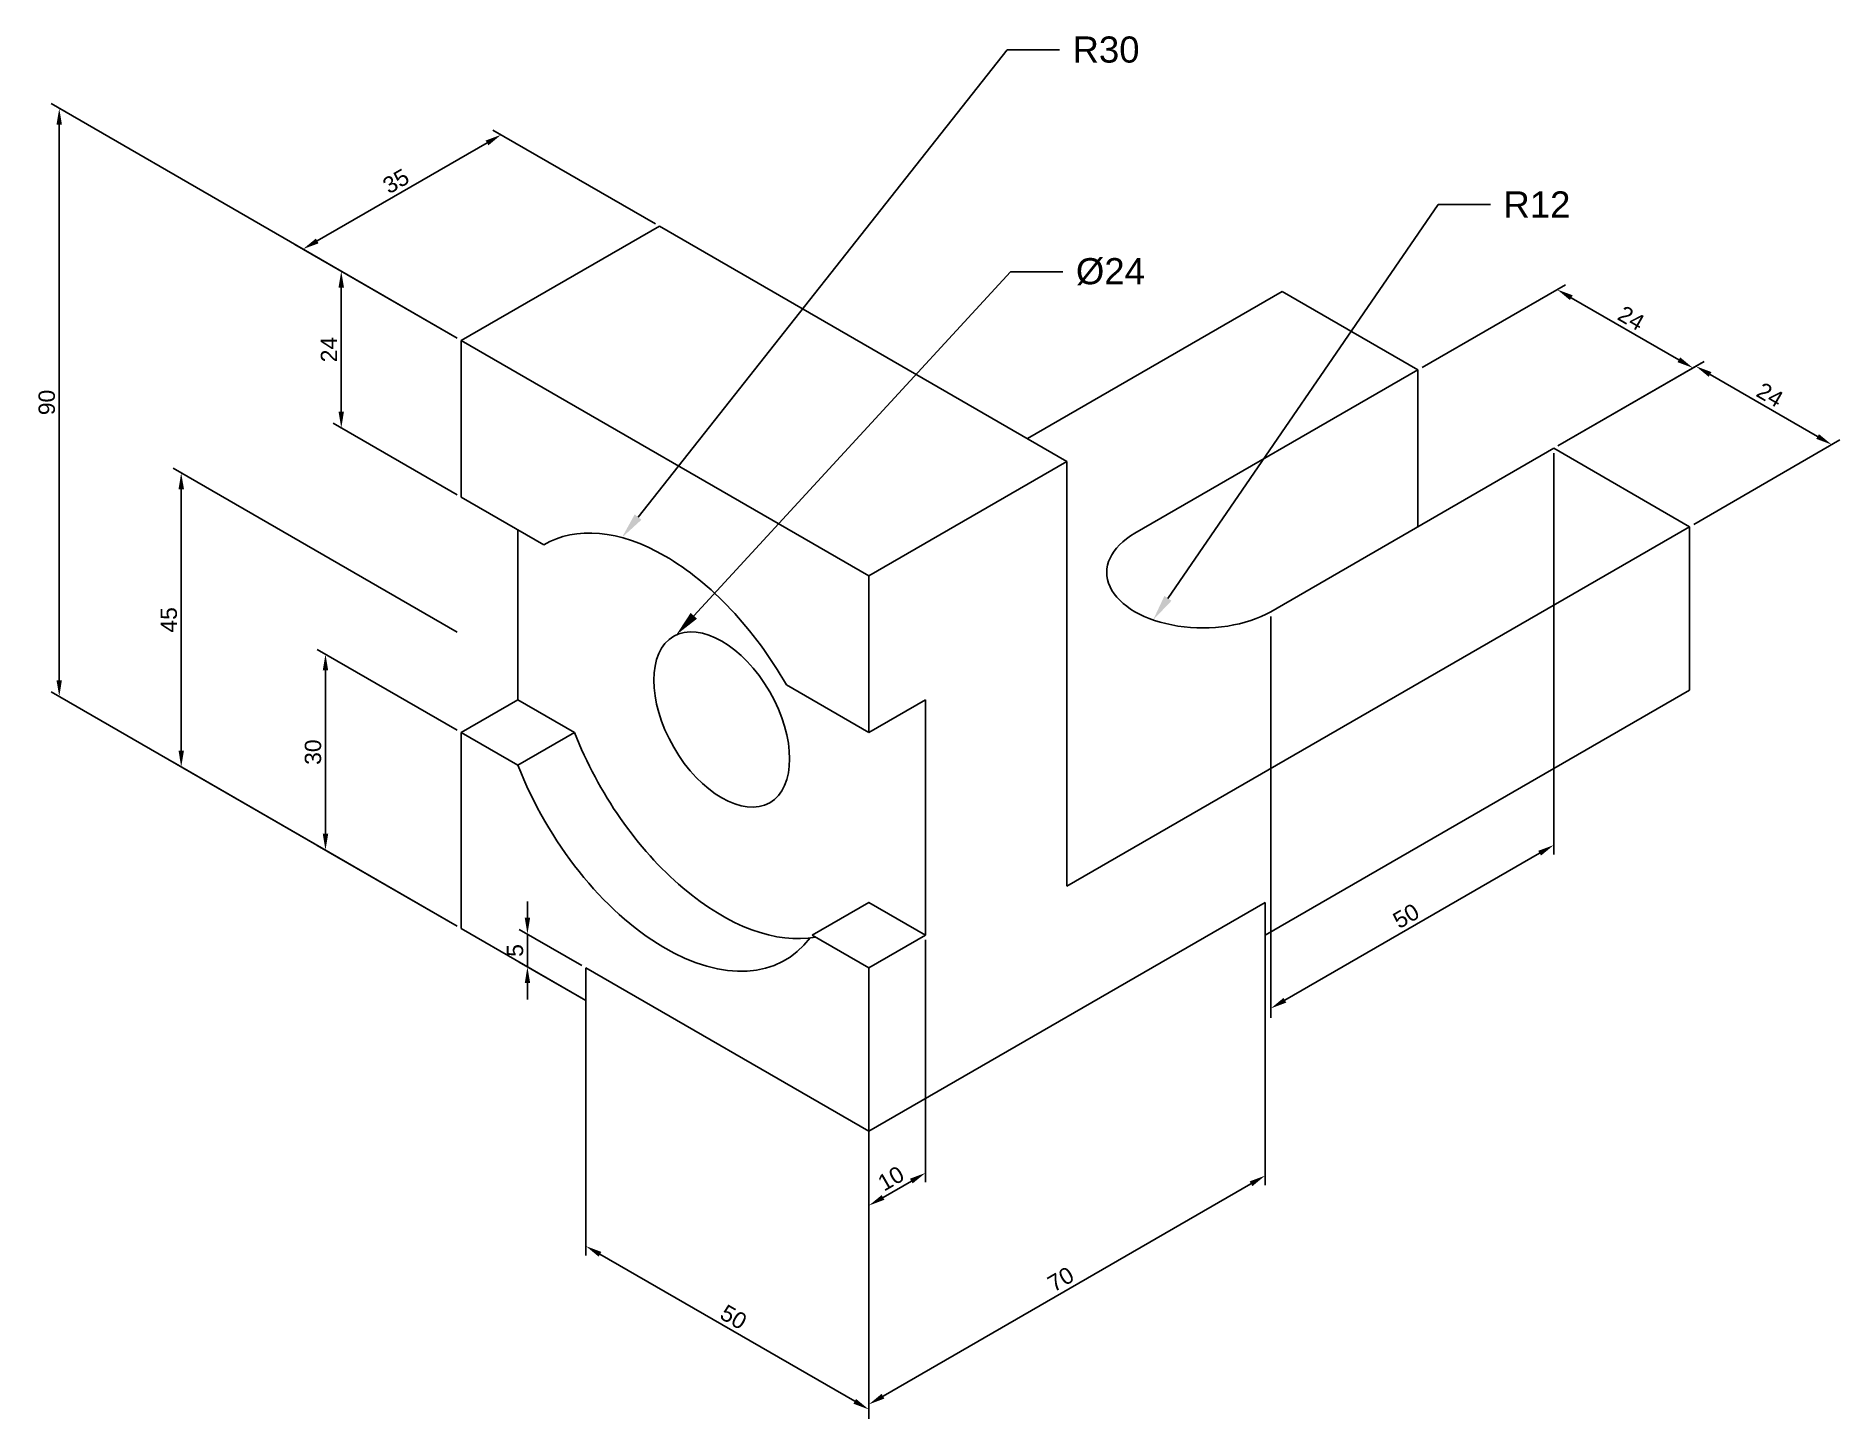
# Model space of a CAD drawing. Header units: millimetres. Extents: x 1456 to 1732, y 494 to 706.
import ezdxf
from ezdxf import colors
from ezdxf.entities.mleader import LeaderData, LeaderLine
from ezdxf.math import Vec2, Vec3

# ---------------------------------------------------------------- set-up
doc = ezdxf.new("R2010")
doc.units = ezdxf.units.MM
doc.styles.get("Standard").update_dxf_attribs({"font": 'arial.ttf'})
doc.dimstyles.new('ISO-25', dxfattribs={"dimtxt": 2.5, "dimasz": 2.5, "dimexe": 1.25, "dimexo": 0.625, "dimtad": 1, "dimtxsty": 'Standard', "dimcen": 2.5, "dimadec": 0, "dimazin": 0, "dimtfac": 1, "dimtmove": 0, "dimatfit": 3, "dimfxl": 1, "dimarcsym": 0})

# ---------------------------------------------------------------- blocks, each defined once
blk = doc.blocks.new('*D16')
at = {"color": 0, "lineweight": -2, "transparency": 16777216}
for p, q in [((1550.65, 676.9), (1525.81, 691.24)), ((1524.9, 689.27), (1498.92, 674.27)), ((1520.34, 659.4), (1495.5, 673.74))]:
    blk.add_line(p, q, dxfattribs=at)
at = {"color": 0, "transparency": 16777216}
for points in [[(1524.69, 689.63), (1525.11, 688.9), (1527.06, 690.52)], [(1498.71, 674.63), (1499.13, 673.9), (1496.75, 673.02)]]:
    blk.add_solid(points, dxfattribs=at)
at = {"layer": 'Defpoints', "color": 0, "transparency": 16777216}
for p in [(1551.28, 676.54), (1496.75, 673.02), (1520.97, 659.04)]:
    blk.add_point(p, dxfattribs=at)
at = {"color": 0, "transparency": 16777216, "insert": (1510.96, 683.41), "char_height": 2.5, "attachment_point": 5, "rotation": 30}
blk.add_mtext('35', dxfattribs=at)
blk = doc.blocks.new('*D17')
at = {"color": 0, "lineweight": -2, "transparency": 16777216}
for p, q in [((1520.34, 659.4), (1501.35, 670.36)), ((1502.6, 667.14), (1502.6, 648.14)), ((1520.34, 635.4), (1501.35, 646.36))]:
    blk.add_line(p, q, dxfattribs=at)
at = {"color": 0, "transparency": 16777216}
for points in [[(1502.18, 667.14), (1503.01, 667.14), (1502.6, 669.64)], [(1502.18, 648.14), (1503.01, 648.14), (1502.6, 645.64)]]:
    blk.add_solid(points, dxfattribs=at)
at = {"layer": 'Defpoints', "color": 0, "transparency": 16777216}
for p in [(1520.97, 659.04), (1502.6, 645.64), (1520.97, 635.04)]:
    blk.add_point(p, dxfattribs=at)
at = {"color": 0, "transparency": 16777216, "insert": (1500.72, 657.64), "char_height": 2.5, "attachment_point": 5, "rotation": 90}
blk.add_mtext('24', dxfattribs=at)
blk = doc.blocks.new('*D18')
at = {"color": 0, "lineweight": -2, "transparency": 16777216}
for p, q in [((1520.34, 599.4), (1498.93, 611.76)), ((1500.18, 608.54), (1500.18, 583.54)), ((1520.34, 569.4), (1498.93, 581.76))]:
    blk.add_line(p, q, dxfattribs=at)
at = {"color": 0, "transparency": 16777216}
for points in [[(1499.77, 608.54), (1500.6, 608.54), (1500.18, 611.04)], [(1499.77, 583.54), (1500.6, 583.54), (1500.18, 581.04)]]:
    blk.add_solid(points, dxfattribs=at)
at = {"layer": 'Defpoints', "color": 0, "transparency": 16777216}
for p in [(1520.97, 599.04), (1500.18, 581.04), (1520.97, 569.04)]:
    blk.add_point(p, dxfattribs=at)
at = {"color": 0, "transparency": 16777216, "insert": (1498.28, 596.04), "char_height": 2.5, "attachment_point": 5, "rotation": 90}
blk.add_mtext('30', dxfattribs=at)
blk = doc.blocks.new('*D14')
at = {"color": 0, "lineweight": -2, "transparency": 16777216}
for p, q in [((1520.34, 614.4), (1476.86, 639.5)), ((1478.11, 596.28), (1478.11, 636.28)), ((1520.34, 569.4), (1476.86, 594.5))]:
    blk.add_line(p, q, dxfattribs=at)
at = {"color": 0, "transparency": 16777216}
for points in [[(1477.7, 636.28), (1478.53, 636.28), (1478.11, 638.78)], [(1477.7, 596.28), (1478.53, 596.28), (1478.11, 593.78)]]:
    blk.add_solid(points, dxfattribs=at)
at = {"layer": 'Defpoints', "color": 0, "transparency": 16777216}
for p in [(1478.11, 638.78), (1520.97, 614.04), (1520.97, 569.04)]:
    blk.add_point(p, dxfattribs=at)
at = {"color": 0, "transparency": 16777216, "insert": (1476.22, 616.28), "char_height": 2.5, "attachment_point": 5, "rotation": 90}
blk.add_mtext('45', dxfattribs=at)
blk = doc.blocks.new('*D15')
at = {"color": 0, "lineweight": -2, "transparency": 16777216}
for p, q in [((1520.34, 659.4), (1458.2, 695.28)), ((1459.45, 692.05), (1459.45, 607.05)), ((1520.34, 569.4), (1458.2, 605.28))]:
    blk.add_line(p, q, dxfattribs=at)
at = {"color": 0, "transparency": 16777216}
for points in [[(1459.03, 692.05), (1459.86, 692.05), (1459.45, 694.55)], [(1459.03, 607.05), (1459.86, 607.05), (1459.45, 604.55)]]:
    blk.add_solid(points, dxfattribs=at)
at = {"layer": 'Defpoints', "color": 0, "transparency": 16777216}
for p in [(1520.97, 659.04), (1459.45, 604.55), (1520.97, 569.04)]:
    blk.add_point(p, dxfattribs=at)
at = {"color": 0, "transparency": 16777216, "insert": (1457.55, 649.55), "char_height": 2.5, "attachment_point": 5, "rotation": 90}
blk.add_mtext('90', dxfattribs=at)
blk = doc.blocks.new('*D19')
at = {"color": 0, "lineweight": -2, "transparency": 16777216}
for p, q in [((1531.08, 570.69), (1531.08, 573.19)), ((1539.39, 563.4), (1529.83, 568.92)), ((1531.08, 563.19), (1531.08, 568.19)), ((1539.39, 558.4), (1529.83, 563.92)), ((1531.08, 560.69), (1531.08, 558.19))]:
    blk.add_line(p, q, dxfattribs=at)
at = {"color": 0, "transparency": 16777216}
for points in [[(1530.67, 570.69), (1531.5, 570.69), (1531.08, 568.19)], [(1530.67, 560.69), (1531.5, 560.69), (1531.08, 563.19)]]:
    blk.add_solid(points, dxfattribs=at)
at = {"layer": 'Defpoints', "color": 0, "transparency": 16777216}
for p in [(1531.08, 568.19), (1540.02, 563.04), (1540.02, 558.04)]:
    blk.add_point(p, dxfattribs=at)
at = {"color": 0, "transparency": 16777216, "insert": (1529.19, 565.69), "char_height": 2.5, "attachment_point": 5, "rotation": 90}
blk.add_mtext('5', dxfattribs=at)
blk = doc.blocks.new('*D20')
at = {"color": 0, "lineweight": -2, "transparency": 16777216}
for p, q in [((1540.02, 562.31), (1540.02, 519)), ((1583.32, 537.31), (1583.32, 494)), ((1542.18, 519.2), (1581.16, 496.7))]:
    blk.add_line(p, q, dxfattribs=at)
at = {"color": 0, "transparency": 16777216}
for points in [[(1542.39, 519.56), (1541.98, 518.84), (1540.02, 520.45)], [(1581.36, 497.06), (1580.95, 496.34), (1583.32, 495.45)]]:
    blk.add_solid(points, dxfattribs=at)
at = {"layer": 'Defpoints', "color": 0, "transparency": 16777216}
for p in [(1540.02, 563.04), (1583.32, 538.04), (1583.32, 495.45)]:
    blk.add_point(p, dxfattribs=at)
at = {"color": 0, "transparency": 16777216, "insert": (1562.62, 509.59), "char_height": 2.5, "attachment_point": 5, "rotation": 330}
blk.add_mtext('50', dxfattribs=at)
blk = doc.blocks.new('*D21')
at = {"color": 0, "lineweight": -2, "transparency": 16777216}
for p, q in [((1643.94, 572.31), (1643.94, 529.79)), ((1583.32, 537.31), (1583.32, 494.79)), ((1585.49, 497.48), (1641.78, 529.98))]:
    blk.add_line(p, q, dxfattribs=at)
at = {"color": 0, "transparency": 16777216}
for points in [[(1641.57, 530.35), (1641.99, 529.62), (1643.94, 531.23)], [(1585.28, 497.85), (1585.69, 497.12), (1583.32, 496.23)]]:
    blk.add_solid(points, dxfattribs=at)
at = {"layer": 'Defpoints', "color": 0, "transparency": 16777216}
for p in [(1643.94, 573.04), (1583.32, 538.04), (1643.94, 531.23)]:
    blk.add_point(p, dxfattribs=at)
at = {"color": 0, "transparency": 16777216, "insert": (1612.68, 515.38), "char_height": 2.5, "attachment_point": 5, "rotation": 30}
blk.add_mtext('70', dxfattribs=at)
blk = doc.blocks.new('*D22')
at = {"color": 0, "lineweight": -2, "transparency": 16777216}
for p, q in [((1591.98, 567.31), (1591.98, 530.21)), ((1583.32, 562.31), (1583.32, 525.21)), ((1585.49, 527.9), (1589.82, 530.4))]:
    blk.add_line(p, q, dxfattribs=at)
at = {"color": 0, "transparency": 16777216}
for points in [[(1589.61, 530.76), (1590.02, 530.04), (1591.98, 531.65)], [(1585.28, 528.26), (1585.69, 527.54), (1583.32, 526.65)]]:
    blk.add_solid(points, dxfattribs=at)
at = {"layer": 'Defpoints', "color": 0, "transparency": 16777216}
for p in [(1591.98, 568.04), (1583.32, 563.04), (1591.98, 531.65)]:
    blk.add_point(p, dxfattribs=at)
at = {"color": 0, "transparency": 16777216, "insert": (1586.7, 530.8), "char_height": 2.5, "attachment_point": 5, "rotation": 30}
blk.add_mtext('10', dxfattribs=at)
blk = doc.blocks.new('*D23')
at = {"color": 0, "lineweight": -2, "transparency": 16777216}
for p, q in [((1688.11, 641.81), (1688.11, 580.38)), ((1644.81, 616.81), (1644.81, 555.38)), ((1646.97, 558.07), (1685.94, 580.57))]:
    blk.add_line(p, q, dxfattribs=at)
at = {"color": 0, "transparency": 16777216}
for points in [[(1685.74, 580.94), (1686.15, 580.21), (1688.11, 581.82)], [(1646.77, 558.44), (1647.18, 557.71), (1644.81, 556.82)]]:
    blk.add_solid(points, dxfattribs=at)
at = {"layer": 'Defpoints', "color": 0, "transparency": 16777216}
for p in [(1688.11, 642.54), (1644.81, 617.54), (1688.11, 581.82)]:
    blk.add_point(p, dxfattribs=at)
at = {"color": 0, "transparency": 16777216, "insert": (1665.51, 570.97), "char_height": 2.5, "attachment_point": 5, "rotation": 30}
blk.add_mtext('50', dxfattribs=at)
blk = doc.blocks.new('*D24')
at = {"color": 0, "lineweight": -2, "transparency": 16777216}
for p, q in [((1688.73, 642.9), (1711.1, 655.81)), ((1728.47, 644.34), (1712.02, 653.84)), ((1709.52, 630.9), (1731.89, 643.81))]:
    blk.add_line(p, q, dxfattribs=at)
at = {"color": 0, "transparency": 16777216}
for points in [[(1712.23, 654.2), (1711.81, 653.48), (1709.85, 655.09)], [(1728.68, 644.7), (1728.27, 643.98), (1730.64, 643.09)]]:
    blk.add_solid(points, dxfattribs=at)
at = {"layer": 'Defpoints', "color": 0, "transparency": 16777216}
for p in [(1709.85, 655.09), (1688.11, 642.54), (1708.89, 630.54)]:
    blk.add_point(p, dxfattribs=at)
at = {"color": 0, "transparency": 16777216, "insert": (1721.19, 650.72), "char_height": 2.5, "attachment_point": 5, "rotation": 330}
blk.add_mtext('24', dxfattribs=at)
blk = doc.blocks.new('*D25')
at = {"color": 0, "lineweight": -2, "transparency": 16777216}
for p, q in [((1667.95, 654.9), (1689.88, 667.56)), ((1707.25, 656.08), (1690.79, 665.58)), ((1688.73, 642.9), (1710.66, 655.56))]:
    blk.add_line(p, q, dxfattribs=at)
at = {"color": 0, "transparency": 16777216}
for points in [[(1691, 665.95), (1690.58, 665.22), (1688.63, 666.83)], [(1707.45, 656.45), (1707.04, 655.72), (1709.41, 654.83)]]:
    blk.add_solid(points, dxfattribs=at)
at = {"layer": 'Defpoints', "color": 0, "transparency": 16777216}
for p in [(1688.63, 666.83), (1667.33, 654.54), (1688.11, 642.54)]:
    blk.add_point(p, dxfattribs=at)
at = {"color": 0, "transparency": 16777216, "insert": (1699.96, 662.46), "char_height": 2.5, "attachment_point": 5, "rotation": 330}
blk.add_mtext('24', dxfattribs=at)

msp = doc.modelspace()

# ---------------------------------------------------------------- linework, layer by layer
for p, q in [((1551.278, 676.536), (1520.967, 659.036)), ((1613.632, 640.536), (1551.278, 676.536)), ((1646.541, 666.536), (1607.569, 644.036)), ((1667.325, 654.536), (1646.541, 666.536)), ((1520.967, 659.036), (1520.967, 635.036)), ((1520.967, 659.036), (1583.321, 623.036)), ((1520.967, 659.036), (1520.967, 635.036)), ((1624.024, 629.536), (1667.325, 654.536)), ((1667.325, 654.536), (1667.325, 630.536)), ((1583.321, 623.036), (1613.632, 640.536)), ((1613.632, 575.536), (1613.632, 640.536)), ((1688.11, 642.536), (1644.809, 617.536)), ((1708.894, 630.536), (1688.11, 642.536)), ((1520.967, 635.036), (1533.59, 627.748)), ((1529.627, 604.036), (1529.627, 630.036)), ((1708.894, 630.536), (1613.632, 575.536)), ((1708.894, 605.536), (1708.894, 630.536)), ((1583.321, 623.036), (1583.321, 599.036)), ((1583.321, 623.036), (1583.321, 599.036)), ((1529.627, 604.036), (1529.627, 619.036)), ((1570.698, 606.324), (1583.321, 599.036)), ((1643.942, 568.036), (1708.894, 605.536)), ((1520.967, 599.036), (1529.627, 604.036)), ((1529.627, 604.036), (1538.287, 599.036)), ((1583.321, 599.036), (1591.981, 604.036)), ((1591.981, 568.036), (1591.981, 604.036)), ((1520.967, 599.036), (1520.967, 569.036)), ((1520.967, 569.036), (1520.967, 599.036)), ((1529.627, 594.036), (1520.967, 599.036)), ((1538.287, 599.036), (1529.627, 594.036)), ((1538.287, 599.036), (1538.304, 599.026)), ((1529.627, 594.036), (1529.627, 594.069)), ((1529.627, 594.036), (1529.627, 594.069)), ((1583.321, 573.036), (1574.66, 568.036)), ((1583.304, 573.045), (1583.321, 573.036)), ((1583.321, 538.036), (1643.942, 573.036)), ((1591.981, 568.036), (1583.321, 573.036)), ((1643.942, 573.036), (1643.942, 568.036)), ((1520.967, 569.036), (1540.019, 558.036)), ((1574.66, 568.036), (1583.321, 563.036)), ((1583.321, 563.036), (1591.981, 568.036)), ((1540.019, 558.036), (1540.019, 563.036)), ((1540.019, 563.036), (1583.321, 538.036)), ((1583.321, 563.036), (1583.321, 538.036)), ((1583.321, 538.036), (1583.321, 563.036))]:
    msp.add_line(p, q)
for centre, major_axis, start_param, end_param in [((1552.144, 596.036), (18.371, -31.82), 7.843981, 9.4347786), ((1634.416, 623.536), (-14.697, 0), 5.4977871, 8.6393798), ((1560.804, 601.036), (18.371, -31.82), 4.4505896, 6.0834727), ((1552.144, 596.036), (18.371, -31.82), 4.4493056, 6.5211264), ((1560.804, 601.036), (18.371, -31.82), 6.543227, 6.5449847)]:
    msp.add_ellipse(centre, major_axis=major_axis, ratio=0.5773503, start_param=start_param, end_param=end_param)
msp.add_ellipse((1560.804, 601.036), major_axis=(7.348, -12.728), ratio=0.5773503)

# ---------------------------------------------------------------- dimensions: what is measured, and where the dimension line sits
for base, p1, p2, picture, middle in [((1459.447, 604.554), (1520.967, 659.036), (1520.967, 569.036), '*D15', (1457.546, 649.554)), ((1502.595, 645.643), (1520.967, 659.036), (1520.967, 635.036), '*D17', (1500.715, 657.643)), ((1478.114, 638.777), (1520.967, 569.036), (1520.967, 614.036), '*D14', (1476.218, 616.277)), ((1500.182, 581.036), (1520.967, 599.036), (1520.967, 569.036), '*D18', (1498.28, 596.036)), ((1531.083, 568.195), (1540.019, 558.036), (1540.019, 563.036), '*D19', (1529.187, 565.695))]:
    dim = msp.add_linear_dim(base=base, p1=p1, p2=p2, angle=90, dimstyle='ISO-25')
    dim.commit()
    dim.dimension.update_dxf_attribs({"geometry": picture, "text_midpoint": middle})
for p1, p2, distance, picture, middle in [((1551.278, 676.536), (1520.967, 659.036), -24.214, '*D16', (1510.957, 683.413)), ((1688.11, 642.536), (1667.325, 654.536), -21.302, '*D25', (1699.959, 662.462)), ((1708.894, 630.536), (1688.11, 642.536), -21.744, '*D24', (1721.186, 650.718)), ((1644.809, 617.536), (1688.11, 642.536), -52.577, '*D23', (1665.508, 570.971)), ((1583.321, 538.036), (1643.942, 573.036), -36.201, '*D21', (1612.681, 515.381)), ((1583.321, 563.036), (1591.981, 568.036), -31.51, '*D22', (1586.7, 530.798)), ((1540.019, 563.036), (1583.321, 538.036), -36.883, '*D20', (1562.621, 509.594))]:
    dim = msp.add_aligned_dim(p1=p1, p2=p2, distance=distance, dimstyle='ISO-25')
    dim.commit()
    dim.dimension.update_dxf_attribs({"geometry": picture, "text_midpoint": middle})

# ---------------------------------------------------------------- leaders
ml = msp.add_multileader_mtext('Standard')
ml.set_content('R30', color=256)
ml.set_leader_properties()
ml.build(insert=Vec2(0, 0))
ctx = ml.context
ctx.base_point, ctx.plane_origin = Vec3(1612.484, 703.523), Vec3(1545.529, 628.866)
notes = []
notes.append((ctx, [(0, (1, 1, 0), (1604.484, 703.523), (1, 0), 8, [(0, [(1545.529, 628.866)], 0, [])])]))
ctx.mtext.insert, ctx.mtext.flow_direction = Vec3(1614.484, 705.558), 5
ml = msp.add_multileader_mtext('Standard')
ml.set_content('R12', color=256)
ml.set_leader_properties()
ml.build(insert=Vec2(0, 0))
ctx = ml.context
ctx.base_point, ctx.plane_origin = Vec3(1678.406, 679.852), Vec3(1626.816, 616.273)
notes.append((ctx, [(0, (1, 1, 0), (1670.406, 679.852), (1, 0), 8, [(0, [(1626.816, 616.273)], 0, [])])]))
ctx.mtext.insert, ctx.mtext.flow_direction = Vec3(1680.406, 681.852), 5
ml = msp.add_multileader_mtext('Standard')
ml.set_content('Ø24', color=256)
ml.set_leader_properties()
ml.build(insert=Vec2(0, 0))
ctx = ml.context
ctx.base_point, ctx.plane_origin = Vec3(1612.999, 669.56), Vec3(1553.827, 613.957)
notes.append((ctx, [(0, (1, 1, 0), (1604.999, 669.56), (1, 0), 8, [(0, [(1553.827, 613.957)], 0, [])])]))
ctx.mtext.insert, ctx.mtext.flow_direction = Vec3(1614.999, 671.64), 5
for ctx, leaders in notes:
    for number, flags, end, landing, length, lines in leaders:
        leader = LeaderData()
        leader.index, (leader.has_last_leader_line, leader.has_dogleg_vector, leader.attachment_direction) = number, flags
        leader.last_leader_point, leader.dogleg_vector, leader.dogleg_length = Vec3(end), Vec3(landing), length
        for number, points, colour, breaks in lines:
            line = LeaderLine()
            line.index, line.vertices, line.color, line.breaks = number, Vec3.list(points), colors.encode_raw_color(colour), breaks
            leader.lines.append(line)
        ctx.leaders.append(leader)

doc.saveas('drawing.dxf')
